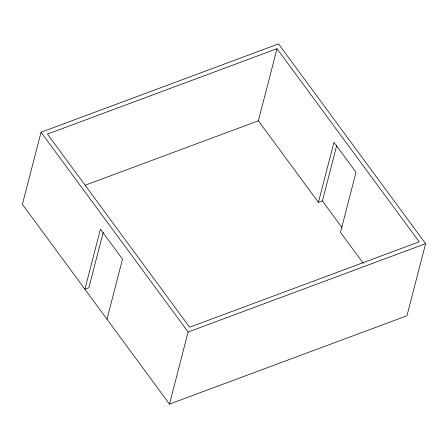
<?xml version="1.0" encoding="UTF-8"?>
<svg xmlns="http://www.w3.org/2000/svg" width="448" height="448" viewBox="0 0 448 448"><rect width="100%" height="100%" fill="white"/><g stroke="black" fill="none" stroke-linecap="round" stroke-linejoin="round"><path stroke-width="0.67" d="M41.042 132.244L22.4 204.338L169.478 404.107L406.958 315.756L425.6 243.662L278.522 43.893L41.042 132.244L188.126 332.013L169.478 404.107M103.18 232.417L88.866 287.767L84.907 289.24L100.447 229.163L122.511 259.129L106.971 319.206M336.7 145.533L322.386 200.889L318.427 202.362L258.367 120.786L277.015 48.692L47.454 134.098L189.633 327.214L419.188 241.808L277.015 48.692M318.427 202.362L333.962 142.285L356.026 172.25L340.486 232.327L363.266 263.267M85.154 185.231L258.367 120.786M188.126 332.013L425.6 243.662M322.386 200.889L341.992 227.522"/></g></svg>
